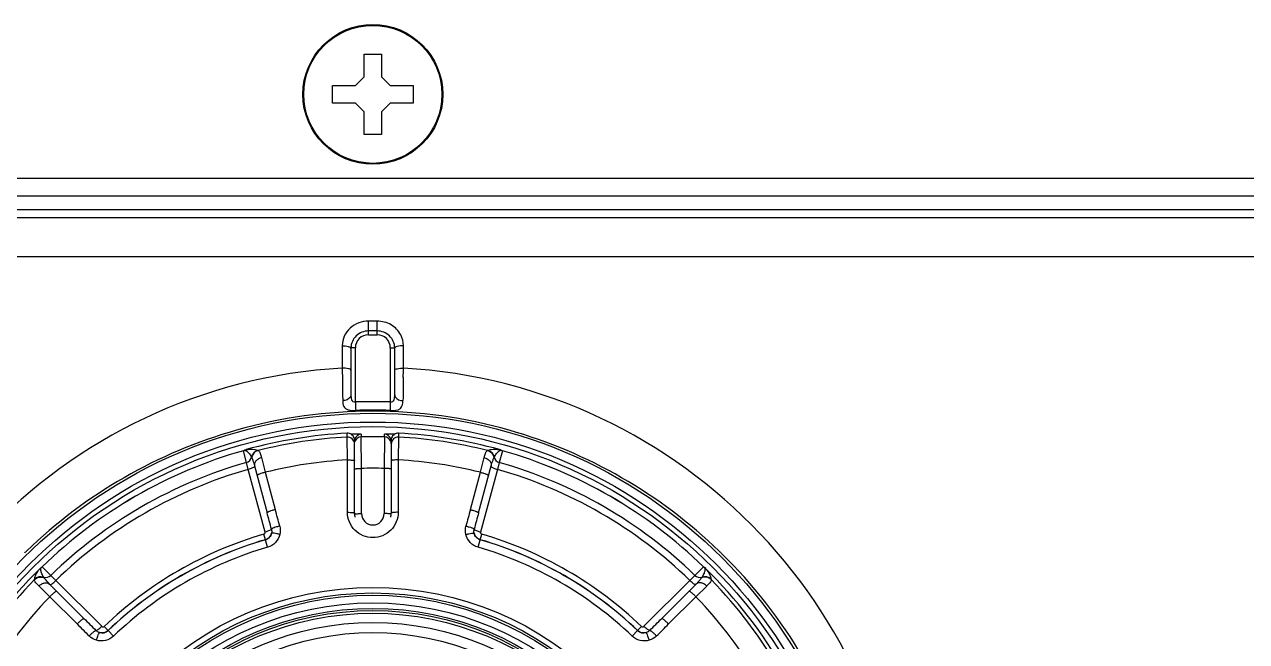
# Model space of a CAD drawing. Header units: millimetres. Extents: x -1319 to 3519, y -1539 to 2345.
# Drawn here: x 598.7 to 668.6, y -107.4 to -72.1 of the extents above; entities that cross this region are included whole.
import ezdxf

# ---------------------------------------------------------------- set-up
doc = ezdxf.new("R2010")
doc.units = ezdxf.units.MM
doc.header["$LTSCALE"] = 65.395
doc.layers.get('0').update_dxf_attribs({"linetype": 'CONTINUOUS'})

msp = doc.modelspace()

# ---------------------------------------------------------------- linework, layer by layer
at = {"linetype": 'Continuous'}
for p, q in [((618.16, -73.831), (619.16, -73.831)), ((618.16, -75.131), (618.16, -73.831)), ((619.16, -73.831), (619.16, -75.131)), ((617.66, -75.631), (618.16, -75.131)), ((619.16, -75.131), (619.66, -75.631)), ((616.36, -75.631), (617.66, -75.631)), ((616.36, -76.631), (616.36, -75.631)), ((619.66, -75.631), (620.96, -75.631)), ((620.96, -75.631), (620.96, -76.631)), ((617.66, -76.631), (616.36, -76.631)), ((618.16, -77.131), (617.66, -76.631)), ((619.66, -76.631), (619.16, -77.131)), ((620.96, -76.631), (619.66, -76.631)), ((618.16, -78.431), (618.16, -77.131)), ((619.16, -77.131), (619.16, -78.431)), ((619.16, -78.431), (618.16, -78.431)), ((233.06, -80.931), (1004.26, -80.931)), ((233.06, -81.931), (1004.26, -81.931)), ((1004.26, -82.731), (233.06, -82.731)), ((1046.196, -83.202), (191.125, -83.202)), ((922.66, -85.426), (314.66, -85.426)), ((618.91, -89.106), (618.41, -89.106)), ((618.41, -89.881), (618.41, -89.106)), ((618.91, -89.666), (618.91, -89.106)), ((618.91, -89.666), (618.41, -89.666)), ((618.41, -89.881), (618.91, -89.881)), ((618.91, -89.881), (618.91, -89.666)), ((616.91, -90.502), (616.91, -91.789)), ((617.66, -90.631), (617.41, -90.631)), ((617.41, -90.662), (617.41, -93.316)), ((617.66, -93.727), (617.66, -90.631)), ((619.66, -90.631), (619.91, -90.631)), ((619.66, -90.631), (619.66, -93.727)), ((619.91, -93.316), (619.91, -90.662)), ((620.41, -91.372), (620.41, -90.502)), ((620.41, -91.789), (620.41, -91.372)), ((616.91, -91.789), (616.921, -92.499)), ((620.402, -92.317), (620.408, -91.923)), ((620.408, -91.923), (620.41, -91.789)), ((616.932, -93.324), (616.936, -93.65)), ((617.66, -93.727), (617.674, -94.113)), ((617.674, -94.113), (617.678, -94.212)), ((619.646, -94.112), (619.642, -94.211)), ((619.66, -93.727), (619.646, -94.112)), ((617.188, -95.566), (617.188, -95.508)), ((617.188, -95.731), (617.188, -95.566)), ((617.208, -97.04), (617.188, -95.731)), ((618, -95.564), (618, -95.727)), ((618.01, -97.528), (618, -95.727)), ((619.32, -95.727), (619.31, -97.528)), ((619.32, -95.727), (619.32, -95.564)), ((620.132, -95.731), (620.113, -97.04)), ((620.132, -95.508), (620.132, -95.508)), ((620.132, -95.508), (620.132, -95.653)), ((620.132, -95.653), (620.132, -95.731)), ((617.61, -100.081), (617.61, -95.908)), ((619.71, -95.908), (619.71, -100.081)), ((611.254, -96.514), (611.254, -96.514)), ((611.435, -97.187), (611.254, -96.514)), ((611.322, -96.488), (611.322, -96.488)), ((612.293, -96.909), (612.511, -97.747)), ((617.207, -100.037), (617.208, -97.04)), ((620.113, -97.04), (620.113, -100.037)), ((624.809, -97.747), (625.028, -96.909)), ((626.066, -96.514), (625.886, -97.187)), ((625.999, -96.488), (625.91, -96.454)), ((625.998, -96.488), (625.999, -96.488)), ((626.066, -96.514), (626.066, -96.514)), ((611.535, -97.583), (611.435, -97.187)), ((612.496, -101.166), (611.535, -97.583)), ((611.894, -97.378), (612.613, -100.064)), ((612.511, -97.747), (613.083, -99.881)), ((618.01, -100.111), (618.01, -97.528)), ((619.31, -97.528), (619.31, -100.111)), ((624.237, -99.881), (624.809, -97.747)), ((624.707, -100.064), (625.426, -97.378)), ((625.785, -97.583), (624.824, -101.166)), ((625.886, -97.187), (625.785, -97.583)), ((612.52, -101.603), (612.428, -101.29)), ((624.801, -101.603), (624.892, -101.29)), ((612.521, -101.608), (612.52, -101.603)), ((612.645, -102.034), (612.521, -101.608)), ((624.675, -102.034), (624.799, -101.608)), ((624.801, -101.603), (624.799, -101.608)), ((599.689, -103.204), (599.615, -103.264)), ((599.689, -103.204), (599.689, -103.204)), ((599.746, -103.159), (599.745, -103.158)), ((599.746, -103.159), (600.238, -103.651)), ((637.082, -103.651), (637.574, -103.159)), ((637.574, -103.159), (637.575, -103.158)), ((637.609, -103.188), (637.575, -103.158)), ((637.631, -103.204), (637.609, -103.188)), ((637.631, -103.204), (637.631, -103.204)), ((600.238, -103.651), (600.53, -103.937)), ((600.53, -103.937), (603.153, -106.56)), ((634.167, -106.56), (636.79, -103.937)), ((636.79, -103.937), (637.082, -103.651)), ((600.184, -104.864), (599.569, -104.256)), ((602.14, -106.111), (600.174, -104.145)), ((637.146, -104.145), (635.18, -106.111)), ((637.752, -104.256), (637.136, -104.864)), ((601.747, -106.426), (600.184, -104.864)), ((637.136, -104.864), (635.573, -106.426)), ((603.52, -106.799), (603.294, -106.563)), ((603.52, -106.799), (603.523, -106.802)), ((603.83, -107.123), (603.523, -106.802)), ((633.49, -107.123), (633.797, -106.802)), ((633.797, -106.802), (633.801, -106.799)), ((633.801, -106.799), (634.026, -106.563))]:
    msp.add_line(p, q, dxfattribs=at)
for points in [[(611.322, -96.488), (611.297, -96.499), (611.254, -96.514)], [(611.41, -96.454), (611.397, -96.458), (611.322, -96.488)], [(626.066, -96.514), (626.024, -96.499), (625.999, -96.488)], [(599.745, -103.158), (599.711, -103.188), (599.689, -103.204)], [(637.705, -103.264), (637.695, -103.254), (637.631, -103.204)]]:
    msp.add_lwpolyline(points, dxfattribs=at)
for centre, radius in [((618.66, -76.131), 4), ((618.66, -76.131), 3.945), ((618.66, -122.631), 28.259), ((618.66, -122.631), 27.759), ((618.66, -122.631), 27.493), ((618.66, -122.631), 27.493), ((618.66, -122.631), 18.3), ((618.66, -122.631), 17.98), ((618.66, -122.631), 17.85), ((618.66, -122.631), 17.411), ((618.66, -122.631), 17.096), ((618.66, -122.631), 16.974), ((618.66, -122.631), 16.824), ((618.66, -122.631), 16.292), ((618.66, -122.631), 15.714)]:
    msp.add_circle(centre, radius, dxfattribs=at)
for centre, radius, start, end in [((618.41, -90.631), 0.75, 90, 180), ((618.91, -90.631), 0.75, 0, 90), ((618.66, -122.256), 30.517, 93.28787, 179.73209), ((618.66, -122.256), 30.517, 0.26786, 86.7124), ((1061.982, -98.996), 441.631, 179.13344, 179.30648), ((618.66, -122.769), 28.514, 74.12196, 105.87857), ((618.659, -121.136), 27.427, 87.90858, 92.0875), ((618.659, -120.388), 26.196, 87.84948, 92.14649), ((618.661, -122.774), 28.519, 105.87756, 133.98437), ((618.66, -122.631), 27.162, 93.10585, 105.48058), ((618.66, -122.631), 26.94, 93.13191, 104.08937), ((617.21, -95.911), 0.403, 74.55904, 93.03278), ((617.21, -96.131), 0.4, 0.00571, 93.1362), ((617.209, -95.91), 0.402, 56.39464, 74.44752), ((618.01, -95.964), 0.4, 91.39954, 157.83989), ((618.01, -96.127), 0.4, 91.40829, 157.84187), ((618.66, -122.595), 26.876, 88.59323, 91.40677), ((619.31, -95.964), 0.4, 22.16011, 88.60043), ((619.31, -96.127), 0.4, 22.16208, 88.59204), ((620.11, -96.131), 0.4, 86.86363, 179.99031), ((620.111, -95.91), 0.402, 105.55256, 123.60531), ((620.11, -95.911), 0.403, 86.96722, 105.44104), ((618.66, -122.631), 27.162, 74.51942, 86.89415), ((618.66, -122.631), 26.94, 75.91063, 86.86809), ((618.659, -122.774), 28.519, 46.01617, 74.12298), ((617.207, -95.908), 0.403, 0.07214, 18.55233), ((618.008, -95.964), 0.398, 172.0413, 179.97346), ((618.013, -95.965), 0.403, 157.93282, 172.06072), ((619.307, -95.965), 0.403, 7.93928, 22.06718), ((619.312, -95.964), 0.398, 0.02654, 7.9587), ((620.113, -95.908), 0.403, 161.44775, 179.92786), ((618.66, -122.631), 27.147, 105.83205, 134.16795), ((618.66, -122.631), 27.146, 105.83205, 134.16795), ((611.145, -96.131), 0.399, 285.84607, 296.29478), ((611.542, -96.923), 0.487, 108.55672, 116.84319), ((611.293, -96.692), 0.206, 80.45197, 81.95049), ((611.542, -96.922), 0.486, 105.67163, 108.55375), ((611.325, -96.802), 0.4, 285.82059, 348.07365), ((612.206, -96.987), 0.5, 104.15013, 168.19029), ((618.66, -122.631), 25.632, 93.24851, 103.87987), ((618.66, -122.631), 25.632, 76.12013, 86.75149), ((625.114, -96.987), 0.5, 11.81989, 75.85183), ((625.995, -96.802), 0.4, 191.92193, 254.17887), ((625.778, -96.923), 0.487, 63.15663, 74.32656), ((626.028, -96.698), 0.211, 99.08219, 101.21802), ((626.027, -96.691), 0.205, 98.04769, 99.07666), ((626.175, -96.131), 0.399, 243.70444, 254.15472), ((618.66, -122.631), 27.147, 45.83205, 74.16795), ((618.66, -122.631), 27.146, 45.83205, 74.16795), ((618.66, -122.631), 26.45, 105.85363, 134.14637), ((618.66, -122.631), 26.042, 105.87764, 134.12236), ((618.66, -122.396), 24.877, 88.50271, 91.49729), ((618.66, -122.631), 26.042, 45.87764, 74.12236), ((618.66, -122.631), 26.45, 45.85363, 74.14637), ((450.763, -143.383), 168.049, 14.67055, 15.00269), ((786.552, -143.382), 168.043, 164.99731, 165.32945), ((252.089, -196.667), 373.242, 14.85168, 15.00012), ((618.66, -100.081), 1.05, 180, 193.29662), ((618.66, -100.111), 0.65, 180.00103, 359.99897), ((618.66, -100.081), 1.05, 346.72147, 360), ((985.239, -196.67), 373.251, 164.99988, 165.14832), ((618.66, -122.631), 22.233, 106.27873, 133.72127), ((612.379, -101.123), 0.5, 286.287, 346.54338), ((624.941, -101.123), 0.5, 193.45664, 253.713), ((618.66, -122.631), 22.233, 46.27873, 73.72127), ((618.66, -122.631), 21.906, 106.27873, 133.72127), ((618.66, -122.631), 21.901, 106.27901, 133.72099), ((618.66, -122.631), 21.457, 106.27901, 133.72099), ((618.66, -122.631), 21.457, 46.27901, 73.72099), ((618.66, -122.631), 21.901, 46.27901, 73.72099), ((618.66, -122.631), 21.906, 46.27873, 73.72127), ((618.698, -122.812), 28.571, 133.98571, 134.32192), ((618.622, -122.812), 28.571, 45.67864, 46.01486), ((618.656, -122.776), 28.522, 15.03154, 45.67717), ((618.66, -122.631), 27.162, 134.51942, 165.48058), ((599.955, -103.612), 0.487, 123.15663, 134.32655), ((599.879, -103.281), 0.205, 158.04771, 159.07477), ((599.468, -102.873), 0.399, 303.70444, 314.15472), ((637.852, -102.874), 0.398, 225.83434, 231.05948), ((637.852, -102.873), 0.398, 231.06181, 236.30173), ((637.365, -103.612), 0.487, 48.55672, 56.84319), ((637.365, -103.612), 0.486, 45.67163, 48.55375), ((618.66, -122.631), 27.162, 14.51942, 45.48058), ((636.399, -104.381), 1.718, 37.25881, 40.56233), ((618.66, -122.631), 26.94, 135.91063, 164.08937), ((599.679, -104.22), 0.5, 71.81989, 135.85183), ((599.959, -103.365), 0.4, 251.92193, 314.17887), ((637.361, -103.365), 0.4, 225.82059, 288.07365), ((637.641, -104.22), 0.5, 44.15013, 108.19029), ((618.66, -122.631), 26.94, 15.91063, 44.08937), ((618.66, -122.631), 25.632, 136.12013, 163.87987), ((618.66, -122.631), 25.632, 16.12013, 43.87987), ((866.06, 157.807), 373.238, 224.99989, 225.14832), ((371.257, 157.811), 373.242, 314.85168, 315.00012), ((720.577, 12.393), 168.043, 224.99731, 225.32945), ((603.174, -106.438), 0.5, 253.45654, 313.713), ((634.146, -106.438), 0.5, 226.287, 286.54328), ((516.739, 12.397), 168.049, 314.67055, 315.00269)]:
    msp.add_arc(centre, radius, start, end, dxfattribs=at)
for points, knots in [([(618.41, -89.106), (618.035, -89.106), (617.266, -89.375), (616.902, -90.138), (616.91, -90.502)], [0, 0, 0, 0, 0.507041, 1, 1, 1, 1]), ([(620.259, -89.891), (620.135, -89.654), (619.733, -89.245), (619.182, -89.106), (618.91, -89.106)], [0, 0, 0, 0, 0.495615, 1, 1, 1, 1]), ([(618.41, -89.666), (618.158, -89.666), (617.637, -89.862), (617.406, -90.381), (617.41, -90.631)], [0, 0, 0, 0, 0.502272, 1, 1, 1, 1]), ([(619.91, -90.631), (619.91, -90.381), (619.685, -89.862), (619.162, -89.666), (618.91, -89.666)], [0, 0, 0, 0, 0.497741, 1, 1, 1, 1]), ([(617.41, -90.662), (617.41, -90.605), (617.17, -90.545), (617.029, -90.533), (616.91, -90.533)], [0, 0, 0, 0, 0.326823, 1, 1, 1, 1]), ([(619.91, -90.662), (619.91, -90.599), (620.128, -90.492), (620.291, -90.502), (620.41, -90.501)], [0, 0, 0, 0, 0.349395, 1, 1, 1, 1]), ([(617.41, -91.918), (617.41, -91.861), (617.17, -91.801), (617.029, -91.789), (616.91, -91.789)], [0, 0, 0, 0, 0.326818, 1, 1, 1, 1]), ([(619.91, -91.918), (619.91, -91.861), (620.15, -91.801), (620.292, -91.789), (620.41, -91.789)], [0, 0, 0, 0, 0.326823, 1, 1, 1, 1]), ([(616.921, -92.499), (616.924, -92.71), (616.928, -92.984), (616.931, -93.259), (616.932, -93.324)], [0, 0, 0, 0, 0.764734, 1, 1, 1, 1]), ([(617.41, -93.316), (617.41, -93.359), (617.344, -93.565), (617.098, -93.645), (616.936, -93.65)], [0, 0, 0, 0, 0.209846, 1, 1, 1, 1]), ([(616.936, -93.65), (616.938, -93.763), (616.949, -93.995), (617.145, -94.143), (617.244, -94.172)], [0, 0, 0, 0, 0.521269, 1, 1, 1, 1]), ([(617.41, -93.316), (617.41, -93.41), (617.404, -93.55), (617.506, -93.727), (617.611, -93.732), (617.66, -93.727)], [0, 0, 0, 0, 0.506812, 0.736749, 1, 1, 1, 1]), ([(619.642, -94.211), (619.844, -94.219), (620.289, -94.227), (620.382, -93.805), (620.384, -93.651)], [0, 0, 0, 0, 0.565712, 1, 1, 1, 1]), ([(619.66, -93.727), (619.709, -93.732), (619.814, -93.728), (619.916, -93.551), (619.91, -93.411), (619.91, -93.316)], [0, 0, 0, 0, 0.261193, 0.492261, 1, 1, 1, 1]), ([(619.91, -93.316), (619.91, -93.359), (619.976, -93.565), (620.222, -93.645), (620.384, -93.651)], [0, 0, 0, 0, 0.209845, 1, 1, 1, 1]), ([(617.244, -94.172), (617.274, -94.181), (617.417, -94.213), (617.564, -94.215), (617.678, -94.211)], [0, 0, 0, 0, 0.215767, 1, 1, 1, 1]), ([(618, -95.564), (618, -95.563), (617.993, -95.564), (617.986, -95.562), (617.968, -95.563), (617.937, -95.562), (617.886, -95.562), (617.815, -95.563), (617.731, -95.565), (617.602, -95.569), (617.501, -95.572), (617.431, -95.575)], [0, 0, 0, 0, 0.006283, 0.024196, 0.052757, 0.090827, 0.191402, 0.318973, 0.468117, 0.634195, 1, 1, 1, 1]), ([(619.889, -95.575), (619.819, -95.572), (619.718, -95.569), (619.589, -95.565), (619.505, -95.563), (619.434, -95.562), (619.383, -95.562), (619.352, -95.563), (619.335, -95.562), (619.327, -95.564), (619.32, -95.563), (619.32, -95.564)], [0, 0, 0, 0, 0.365804, 0.531881, 0.681025, 0.808596, 0.909171, 0.947242, 0.975803, 0.993717, 1, 1, 1, 1]), ([(611.41, -96.454), (611.565, -96.425), (611.798, -96.41), (612.022, -96.47), (612.084, -96.503)], [0, 0, 0, 0, 0.693021, 1, 1, 1, 1]), ([(625.236, -96.503), (625.298, -96.47), (625.522, -96.41), (625.755, -96.425), (625.91, -96.454)], [0, 0, 0, 0, 0.30698, 1, 1, 1, 1]), ([(611.327, -96.489), (611.334, -96.49), (611.356, -96.495), (611.378, -96.503), (611.392, -96.51)], [0, 0, 0, 0, 0.294108, 1, 1, 1, 1]), ([(611.475, -96.564), (611.503, -96.586), (611.599, -96.682), (611.672, -96.798), (611.717, -96.885)], [0, 0, 0, 0, 0.268677, 1, 1, 1, 1]), ([(611.717, -96.885), (611.717, -96.886), (611.723, -96.898), (611.729, -96.91), (611.734, -96.921)], [0, 0, 0, 0, 0.119525, 1, 1, 1, 1]), ([(612.102, -96.501), (612.008, -96.525), (611.83, -96.634), (611.747, -96.824), (611.734, -96.921)], [0, 0, 0, 0, 0.498106, 1, 1, 1, 1]), ([(611.734, -96.921), (611.762, -96.975), (611.82, -97.126), (611.868, -97.281), (611.894, -97.378)], [0, 0, 0, 0, 0.375633, 1, 1, 1, 1]), ([(612.293, -96.909), (612.23, -96.926), (612.112, -96.974), (611.971, -97.087), (611.886, -97.228), (611.882, -97.333), (611.894, -97.378)], [0, 0, 0, 0, 0.28904, 0.557234, 0.792097, 1, 1, 1, 1]), ([(612.084, -96.503), (612.085, -96.503), (612.091, -96.503), (612.097, -96.502), (612.102, -96.501)], [0, 0, 0, 0, 0.116284, 1, 1, 1, 1]), ([(612.102, -96.501), (612.117, -96.5), (612.156, -96.538), (612.197, -96.615), (612.248, -96.747), (612.277, -96.85), (612.293, -96.909)], [0, 0, 0, 0, 0.099683, 0.297656, 0.599981, 1, 1, 1, 1]), ([(617.208, -97.04), (617.259, -97.04), (617.354, -97.041), (617.466, -97.049), (617.538, -97.058), (617.576, -97.065), (617.598, -97.072), (617.61, -97.08), (617.61, -97.084)], [0, 0, 0, 0, 0.375837, 0.695728, 0.819131, 0.91209, 0.97165, 1, 1, 1, 1]), ([(620.113, -97.04), (620.061, -97.04), (619.966, -97.041), (619.855, -97.049), (619.782, -97.058), (619.745, -97.065), (619.722, -97.072), (619.71, -97.08), (619.71, -97.084)], [0, 0, 0, 0, 0.375852, 0.695748, 0.81915, 0.912104, 0.971656, 1, 1, 1, 1]), ([(625.028, -96.909), (625.043, -96.85), (625.072, -96.747), (625.123, -96.615), (625.164, -96.538), (625.203, -96.5), (625.218, -96.501)], [0, 0, 0, 0, 0.400011, 0.702339, 0.900289, 1, 1, 1, 1]), ([(625.028, -96.909), (625.09, -96.926), (625.208, -96.974), (625.35, -97.087), (625.435, -97.228), (625.439, -97.333), (625.426, -97.378)], [0, 0, 0, 0, 0.28904, 0.557235, 0.792098, 1, 1, 1, 1]), ([(625.218, -96.501), (625.22, -96.502), (625.226, -96.502), (625.233, -96.504), (625.236, -96.503)], [0, 0, 0, 0, 0.372708, 1, 1, 1, 1]), ([(625.218, -96.501), (625.312, -96.525), (625.49, -96.634), (625.573, -96.824), (625.586, -96.921)], [0, 0, 0, 0, 0.498105, 1, 1, 1, 1]), ([(625.426, -97.378), (625.453, -97.281), (625.501, -97.126), (625.558, -96.975), (625.586, -96.921)], [0, 0, 0, 0, 0.62438, 1, 1, 1, 1]), ([(625.586, -96.921), (625.588, -96.916), (625.594, -96.904), (625.6, -96.893), (625.603, -96.885)], [0, 0, 0, 0, 0.375999, 1, 1, 1, 1]), ([(625.603, -96.885), (625.642, -96.81), (625.711, -96.698), (625.838, -96.561), (625.93, -96.502), (625.987, -96.49)], [0, 0, 0, 0, 0.448045, 0.691092, 1, 1, 1, 1]), ([(611.88, -97.444), (611.863, -97.457), (611.82, -97.482), (611.706, -97.532), (611.607, -97.563), (611.535, -97.583)], [0, 0, 0, 0, 0.16872, 0.404333, 1, 1, 1, 1]), ([(611.902, -97.409), (611.903, -97.411), (611.902, -97.426), (611.889, -97.436), (611.88, -97.444)], [0, 0, 0, 0, 0.173058, 1, 1, 1, 1]), ([(612.511, -97.747), (612.449, -97.763), (612.336, -97.796), (612.204, -97.841), (612.12, -97.875), (612.077, -97.897), (612.052, -97.911), (612.04, -97.925), (612.042, -97.93)], [0, 0, 0, 0, 0.376116, 0.695926, 0.819239, 0.912115, 0.971628, 1, 1, 1, 1]), ([(617.61, -97.568), (617.61, -97.565), (617.623, -97.557), (617.644, -97.552), (617.682, -97.545), (617.753, -97.537), (617.865, -97.53), (617.959, -97.528), (618.01, -97.528)], [0, 0, 0, 0, 0.026939, 0.08594, 0.178688, 0.30211, 0.622653, 1, 1, 1, 1]), ([(619.71, -97.568), (619.71, -97.565), (619.697, -97.557), (619.676, -97.552), (619.638, -97.545), (619.567, -97.537), (619.455, -97.53), (619.361, -97.528), (619.31, -97.528)], [0, 0, 0, 0, 0.026939, 0.08594, 0.178688, 0.302111, 0.622653, 1, 1, 1, 1]), ([(624.809, -97.747), (624.871, -97.763), (624.984, -97.796), (625.116, -97.841), (625.2, -97.875), (625.243, -97.897), (625.268, -97.911), (625.28, -97.925), (625.279, -97.93)], [0, 0, 0, 0, 0.376105, 0.695911, 0.819225, 0.912105, 0.971623, 1, 1, 1, 1]), ([(625.418, -97.409), (625.418, -97.411), (625.419, -97.426), (625.431, -97.436), (625.44, -97.444)], [0, 0, 0, 0, 0.173059, 1, 1, 1, 1]), ([(625.44, -97.444), (625.457, -97.457), (625.501, -97.482), (625.614, -97.532), (625.713, -97.563), (625.785, -97.583)], [0, 0, 0, 0, 0.168719, 0.404331, 1, 1, 1, 1]), ([(613.083, -99.881), (613.022, -99.898), (612.908, -99.931), (612.776, -99.976), (612.692, -100.01), (612.649, -100.031), (612.624, -100.046), (612.612, -100.06), (612.613, -100.064)], [0, 0, 0, 0, 0.376103, 0.695917, 0.819234, 0.912114, 0.971629, 1, 1, 1, 1]), ([(624.237, -99.881), (624.299, -99.898), (624.412, -99.931), (624.544, -99.976), (624.628, -100.01), (624.671, -100.031), (624.696, -100.046), (624.708, -100.06), (624.707, -100.064)], [0, 0, 0, 0, 0.376103, 0.695917, 0.819234, 0.912114, 0.971629, 1, 1, 1, 1]), ([(617.207, -100.037), (617.259, -100.037), (617.354, -100.038), (617.466, -100.046), (617.538, -100.055), (617.576, -100.063), (617.598, -100.069), (617.61, -100.077), (617.61, -100.081)], [0, 0, 0, 0, 0.3758, 0.695715, 0.819135, 0.912105, 0.971664, 1, 1, 1, 1]), ([(618.66, -101.487), (618.471, -101.487), (618.088, -101.411), (617.605, -101.088), (617.283, -100.606), (617.207, -100.225), (617.207, -100.037)], [0, 0, 0, 0, 0.250713, 0.500971, 0.750646, 1, 1, 1, 1]), ([(617.612, -100.147), (617.613, -100.146), (617.622, -100.14), (617.632, -100.138), (617.641, -100.136)], [0, 0, 0, 0, 0.159673, 1, 1, 1, 1]), ([(617.641, -100.136), (617.646, -100.134), (617.675, -100.128), (617.704, -100.125), (617.727, -100.123)], [0, 0, 0, 0, 0.195752, 1, 1, 1, 1]), ([(617.727, -100.123), (617.747, -100.121), (617.842, -100.113), (617.936, -100.111), (618.01, -100.111)], [0, 0, 0, 0, 0.214691, 1, 1, 1, 1]), ([(620.113, -100.037), (620.113, -100.225), (620.038, -100.606), (619.715, -101.088), (619.232, -101.411), (618.849, -101.487), (618.66, -101.487)], [0, 0, 0, 0, 0.249353, 0.499026, 0.749284, 1, 1, 1, 1]), ([(619.593, -100.123), (619.573, -100.121), (619.479, -100.113), (619.384, -100.111), (619.31, -100.111)], [0, 0, 0, 0, 0.214693, 1, 1, 1, 1]), ([(619.68, -100.136), (619.674, -100.134), (619.645, -100.128), (619.616, -100.125), (619.593, -100.123)], [0, 0, 0, 0, 0.195753, 1, 1, 1, 1]), ([(619.708, -100.147), (619.707, -100.146), (619.698, -100.14), (619.688, -100.138), (619.68, -100.136)], [0, 0, 0, 0, 0.159617, 1, 1, 1, 1]), ([(620.113, -100.037), (620.062, -100.037), (619.967, -100.038), (619.855, -100.046), (619.782, -100.055), (619.745, -100.063), (619.722, -100.069), (619.71, -100.077), (619.71, -100.081)], [0, 0, 0, 0, 0.37579, 0.695707, 0.81913, 0.912103, 0.971665, 1, 1, 1, 1]), ([(612.428, -101.29), (612.452, -101.282), (612.497, -101.247), (612.503, -101.191), (612.496, -101.166)], [0, 0, 0, 0, 0.502184, 1, 1, 1, 1]), ([(612.863, -100.999), (612.862, -101.005), (612.852, -101.019), (612.816, -101.047), (612.742, -101.084), (612.63, -101.128), (612.543, -101.154), (612.496, -101.166)], [0, 0, 0, 0, 0.044984, 0.115733, 0.337115, 0.644949, 1, 1, 1, 1]), ([(612.866, -101.239), (612.846, -101.323), (612.762, -101.486), (612.605, -101.583), (612.521, -101.608)], [0, 0, 0, 0, 0.495921, 1, 1, 1, 1]), ([(613.338, -101.302), (613.298, -101.471), (613.126, -101.794), (612.812, -101.985), (612.645, -102.034)], [0, 0, 0, 0, 0.49938, 1, 1, 1, 1]), ([(613.333, -100.823), (613.274, -100.838), (613.165, -100.869), (613.037, -100.911), (612.953, -100.944), (612.908, -100.964), (612.88, -100.981), (612.865, -100.993), (612.863, -100.999)], [0, 0, 0, 0, 0.361257, 0.673602, 0.797796, 0.895144, 0.962629, 1, 1, 1, 1]), ([(613.338, -101.302), (613.28, -101.288), (613.171, -101.265), (613.043, -101.243), (612.958, -101.233), (612.913, -101.231), (612.885, -101.232), (612.868, -101.235), (612.866, -101.239)], [0, 0, 0, 0, 0.374731, 0.691497, 0.814316, 0.907968, 0.969619, 1, 1, 1, 1]), ([(623.982, -101.302), (624.04, -101.288), (624.149, -101.265), (624.278, -101.243), (624.362, -101.233), (624.407, -101.23), (624.435, -101.232), (624.452, -101.235), (624.455, -101.239)], [0, 0, 0, 0, 0.374737, 0.691502, 0.814319, 0.907969, 0.969618, 1, 1, 1, 1]), ([(624.675, -102.034), (624.508, -101.985), (624.194, -101.794), (624.022, -101.471), (623.982, -101.302)], [0, 0, 0, 0, 0.50062, 1, 1, 1, 1]), ([(623.987, -100.823), (624.046, -100.838), (624.156, -100.869), (624.283, -100.911), (624.367, -100.944), (624.412, -100.964), (624.441, -100.981), (624.455, -100.993), (624.458, -100.999)], [0, 0, 0, 0, 0.361263, 0.67361, 0.797803, 0.89515, 0.962633, 1, 1, 1, 1]), ([(624.799, -101.608), (624.715, -101.583), (624.558, -101.486), (624.474, -101.323), (624.455, -101.239)], [0, 0, 0, 0, 0.504081, 1, 1, 1, 1]), ([(624.458, -100.999), (624.459, -101.005), (624.468, -101.019), (624.504, -101.047), (624.578, -101.084), (624.691, -101.128), (624.777, -101.154), (624.824, -101.166)], [0, 0, 0, 0, 0.044982, 0.115729, 0.337107, 0.644942, 1, 1, 1, 1]), ([(624.824, -101.166), (624.818, -101.191), (624.823, -101.247), (624.868, -101.282), (624.892, -101.29)], [0, 0, 0, 0, 0.497816, 1, 1, 1, 1]), ([(599.32, -103.872), (599.324, -103.802), (599.383, -103.578), (599.513, -103.384), (599.615, -103.264)], [0, 0, 0, 0, 0.30698, 1, 1, 1, 1]), ([(599.691, -103.437), (599.687, -103.421), (599.67, -103.347), (599.666, -103.264), (599.688, -103.208)], [0, 0, 0, 0, 0.211204, 1, 1, 1, 1]), ([(599.835, -103.745), (599.82, -103.722), (599.762, -103.625), (599.714, -103.52), (599.691, -103.437)], [0, 0, 0, 0, 0.24169, 1, 1, 1, 1]), ([(637.647, -103.337), (637.646, -103.346), (637.643, -103.381), (637.635, -103.415), (637.628, -103.44)], [0, 0, 0, 0, 0.263094, 1, 1, 1, 1]), ([(637.64, -103.232), (637.641, -103.236), (637.644, -103.25), (637.646, -103.265), (637.647, -103.276)], [0, 0, 0, 0, 0.273346, 1, 1, 1, 1]), ([(637.647, -103.276), (637.648, -103.282), (637.649, -103.302), (637.648, -103.322), (637.647, -103.337)], [0, 0, 0, 0, 0.26621, 1, 1, 1, 1]), ([(637.767, -103.341), (637.846, -103.444), (637.948, -103.614), (637.997, -103.806), (638, -103.872)], [0, 0, 0, 0, 0.664893, 1, 1, 1, 1]), ([(599.569, -104.256), (599.525, -104.213), (599.45, -104.136), (599.361, -104.026), (599.315, -103.951), (599.302, -103.899), (599.31, -103.887)], [0, 0, 0, 0, 0.400011, 0.702339, 0.900289, 1, 1, 1, 1]), ([(599.31, -103.887), (599.378, -103.817), (599.561, -103.717), (599.767, -103.74), (599.857, -103.778)], [0, 0, 0, 0, 0.498105, 1, 1, 1, 1]), ([(599.31, -103.887), (599.312, -103.885), (599.315, -103.88), (599.32, -103.875), (599.32, -103.872)], [0, 0, 0, 0, 0.372708, 1, 1, 1, 1]), ([(599.569, -104.256), (599.614, -104.209), (599.715, -104.131), (599.883, -104.065), (600.048, -104.062), (600.141, -104.112), (600.174, -104.145)], [0, 0, 0, 0, 0.28904, 0.557235, 0.792098, 1, 1, 1, 1]), ([(599.857, -103.778), (599.855, -103.774), (599.847, -103.763), (599.84, -103.751), (599.835, -103.745)], [0, 0, 0, 0, 0.375999, 1, 1, 1, 1]), ([(600.174, -104.145), (600.103, -104.073), (599.993, -103.954), (599.891, -103.829), (599.857, -103.778)], [0, 0, 0, 0, 0.62438, 1, 1, 1, 1]), ([(600.196, -104.167), (600.206, -104.177), (600.26, -104.159), (600.291, -104.138), (600.315, -104.121)], [0, 0, 0, 0, 0.314912, 1, 1, 1, 1]), ([(600.315, -104.121), (600.332, -104.109), (600.408, -104.053), (600.478, -103.989), (600.53, -103.937)], [0, 0, 0, 0, 0.215714, 1, 1, 1, 1]), ([(637.005, -104.121), (636.988, -104.109), (636.912, -104.053), (636.843, -103.989), (636.79, -103.937)], [0, 0, 0, 0, 0.215715, 1, 1, 1, 1]), ([(637.124, -104.167), (637.114, -104.177), (637.061, -104.159), (637.029, -104.138), (637.005, -104.121)], [0, 0, 0, 0, 0.314915, 1, 1, 1, 1]), ([(637.463, -103.778), (637.43, -103.829), (637.327, -103.954), (637.218, -104.073), (637.146, -104.145)], [0, 0, 0, 0, 0.375633, 1, 1, 1, 1]), ([(637.752, -104.256), (637.706, -104.209), (637.606, -104.131), (637.437, -104.065), (637.273, -104.062), (637.179, -104.112), (637.146, -104.145)], [0, 0, 0, 0, 0.28904, 0.557234, 0.792097, 1, 1, 1, 1]), ([(638.01, -103.887), (637.942, -103.817), (637.759, -103.717), (637.553, -103.74), (637.463, -103.778)], [0, 0, 0, 0, 0.498106, 1, 1, 1, 1]), ([(637.485, -103.745), (637.484, -103.746), (637.476, -103.757), (637.469, -103.768), (637.463, -103.778)], [0, 0, 0, 0, 0.119525, 1, 1, 1, 1]), ([(637.628, -103.44), (637.62, -103.468), (637.584, -103.575), (637.53, -103.675), (637.485, -103.745)], [0, 0, 0, 0, 0.261991, 1, 1, 1, 1]), ([(638.01, -103.887), (638.018, -103.899), (638.005, -103.951), (637.959, -104.026), (637.87, -104.136), (637.795, -104.213), (637.752, -104.256)], [0, 0, 0, 0, 0.099683, 0.297656, 0.599981, 1, 1, 1, 1]), ([(638, -103.872), (638, -103.872), (638.003, -103.878), (638.006, -103.882), (638.01, -103.887)], [0, 0, 0, 0, 0.116284, 1, 1, 1, 1]), ([(600.184, -104.864), (600.23, -104.819), (600.315, -104.737), (600.42, -104.645), (600.491, -104.589), (600.531, -104.563), (600.556, -104.549), (600.574, -104.545), (600.578, -104.548)], [0, 0, 0, 0, 0.376105, 0.695911, 0.819225, 0.912105, 0.971623, 1, 1, 1, 1]), ([(637.136, -104.864), (637.091, -104.819), (637.005, -104.737), (636.9, -104.645), (636.829, -104.589), (636.789, -104.563), (636.764, -104.549), (636.746, -104.545), (636.742, -104.548)], [0, 0, 0, 0, 0.376116, 0.695926, 0.819239, 0.912115, 0.971628, 1, 1, 1, 1]), ([(601.747, -106.426), (601.792, -106.381), (601.877, -106.299), (601.982, -106.207), (602.054, -106.152), (602.094, -106.125), (602.119, -106.111), (602.137, -106.108), (602.14, -106.111)], [0, 0, 0, 0, 0.376103, 0.695917, 0.819234, 0.912114, 0.971629, 1, 1, 1, 1]), ([(635.573, -106.426), (635.528, -106.381), (635.443, -106.299), (635.338, -106.207), (635.266, -106.152), (635.226, -106.125), (635.201, -106.111), (635.183, -106.108), (635.18, -106.111)], [0, 0, 0, 0, 0.376103, 0.695917, 0.819234, 0.912114, 0.971629, 1, 1, 1, 1]), ([(602.438, -107.113), (602.48, -107.07), (602.562, -106.991), (602.662, -106.901), (602.732, -106.845), (602.772, -106.817), (602.801, -106.8), (602.819, -106.793), (602.825, -106.794)], [0, 0, 0, 0, 0.361263, 0.67361, 0.797803, 0.89515, 0.962633, 1, 1, 1, 1]), ([(602.825, -106.794), (602.831, -106.796), (602.847, -106.795), (602.89, -106.778), (602.959, -106.732), (603.053, -106.657), (603.119, -106.595), (603.153, -106.56)], [0, 0, 0, 0, 0.044983, 0.115731, 0.33711, 0.644943, 1, 1, 1, 1]), ([(602.85, -107.357), (602.867, -107.3), (602.902, -107.195), (602.947, -107.072), (602.98, -106.994), (603.001, -106.953), (603.015, -106.93), (603.027, -106.917), (603.032, -106.917)], [0, 0, 0, 0, 0.374738, 0.691503, 0.81432, 0.907969, 0.969618, 1, 1, 1, 1]), ([(603.523, -106.802), (603.46, -106.863), (603.297, -106.95), (603.114, -106.942), (603.032, -106.917)], [0, 0, 0, 0, 0.50408, 1, 1, 1, 1]), ([(603.153, -106.56), (603.171, -106.578), (603.223, -106.601), (603.276, -106.581), (603.294, -106.563)], [0, 0, 0, 0, 0.497816, 1, 1, 1, 1]), ([(634.288, -106.917), (634.206, -106.942), (634.023, -106.95), (633.861, -106.863), (633.797, -106.802)], [0, 0, 0, 0, 0.495921, 1, 1, 1, 1]), ([(634.026, -106.563), (634.044, -106.581), (634.097, -106.601), (634.149, -106.578), (634.167, -106.56)], [0, 0, 0, 0, 0.502184, 1, 1, 1, 1]), ([(634.495, -106.794), (634.489, -106.796), (634.473, -106.795), (634.43, -106.778), (634.361, -106.732), (634.267, -106.657), (634.201, -106.595), (634.167, -106.56)], [0, 0, 0, 0, 0.044984, 0.115733, 0.337115, 0.644949, 1, 1, 1, 1]), ([(634.47, -107.357), (634.453, -107.3), (634.419, -107.195), (634.373, -107.072), (634.34, -106.994), (634.32, -106.953), (634.305, -106.93), (634.293, -106.917), (634.288, -106.917)], [0, 0, 0, 0, 0.374731, 0.691497, 0.814316, 0.907968, 0.969619, 1, 1, 1, 1]), ([(634.882, -107.113), (634.84, -107.07), (634.758, -106.991), (634.658, -106.901), (634.588, -106.845), (634.548, -106.817), (634.519, -106.8), (634.501, -106.793), (634.495, -106.794)], [0, 0, 0, 0, 0.361258, 0.673603, 0.797796, 0.895144, 0.962629, 1, 1, 1, 1]), ([(603.83, -107.123), (603.704, -107.243), (603.382, -107.42), (603.016, -107.407), (602.85, -107.357)], [0, 0, 0, 0, 0.500619, 1, 1, 1, 1]), ([(634.47, -107.357), (634.304, -107.407), (633.938, -107.42), (633.616, -107.243), (633.49, -107.123)], [0, 0, 0, 0, 0.499381, 1, 1, 1, 1])]:
    msp.add_open_spline(points, degree=3, knots=knots, dxfattribs=at)
for points in [[(620.41, -90.502), (620.409, -90.292), (620.356, -90.077), (620.259, -89.891)], [(617.589, -95.78), (617.562, -95.698), (617.503, -95.623), (617.432, -95.575)], [(619.888, -95.575), (619.817, -95.623), (619.759, -95.698), (619.731, -95.78)], [(617.61, -96.127), (617.61, -96.076), (617.62, -96.024), (617.64, -95.976)], [(619.71, -96.127), (619.71, -96.076), (619.7, -96.024), (619.681, -95.976)], [(611.392, -96.51), (611.404, -96.516), (611.415, -96.522), (611.426, -96.528)], [(611.426, -96.528), (611.443, -96.539), (611.46, -96.551), (611.475, -96.564)], [(612.862, -100.999), (612.883, -101.076), (612.884, -101.161), (612.866, -101.239)], [(613.333, -100.823), (613.373, -100.977), (613.375, -101.147), (613.338, -101.302)], [(623.982, -101.302), (623.945, -101.147), (623.947, -100.977), (623.987, -100.823)], [(624.455, -101.239), (624.436, -101.161), (624.437, -101.076), (624.458, -100.999)], [(637.631, -103.204), (637.635, -103.213), (637.637, -103.222), (637.64, -103.232)], [(603.032, -106.917), (602.955, -106.894), (602.882, -106.85), (602.825, -106.794)], [(634.495, -106.794), (634.438, -106.85), (634.365, -106.894), (634.288, -106.917)], [(602.85, -107.357), (602.697, -107.312), (602.551, -107.225), (602.438, -107.113)], [(634.882, -107.113), (634.769, -107.225), (634.623, -107.312), (634.47, -107.357)]]:
    msp.add_open_spline(points, degree=3, dxfattribs=at)

doc.saveas('drawing.dxf')
